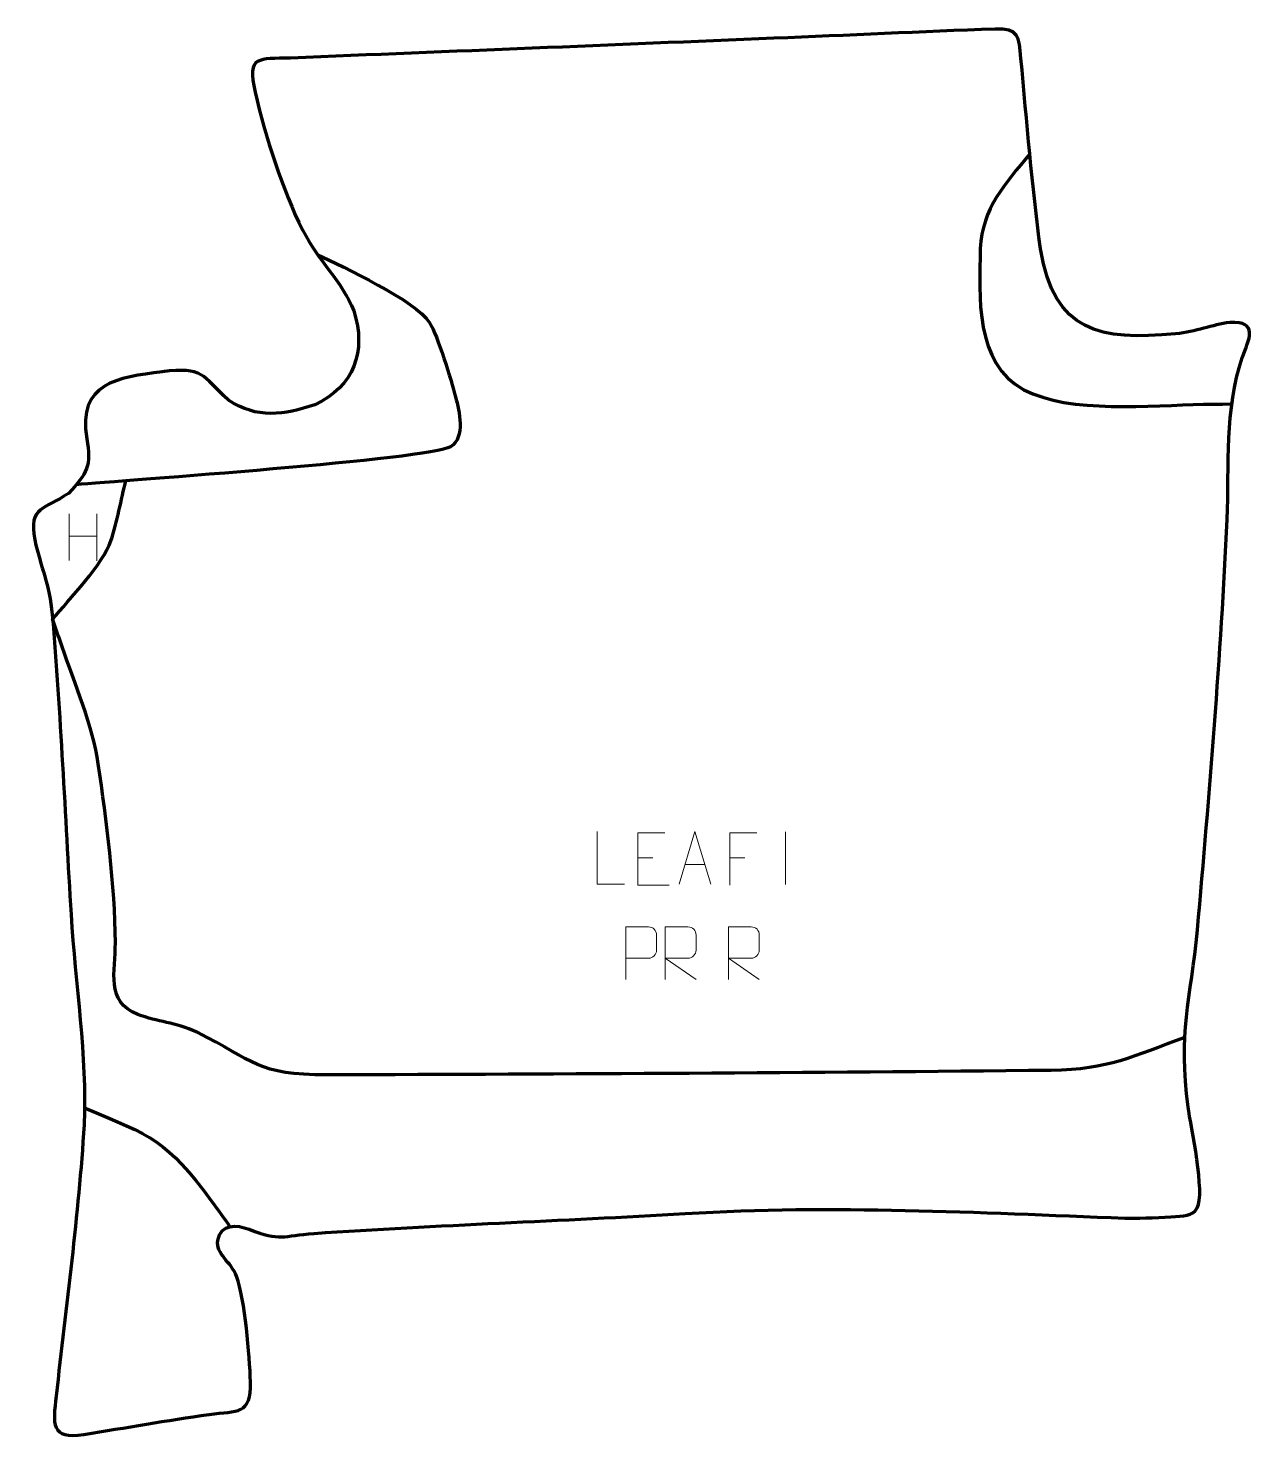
# Model space of a CAD drawing. Header units: millimetres. Extents: x 1045 to 1629, y 82 to 752.
import ezdxf

# ---------------------------------------------------------------- set-up
doc = ezdxf.new("R2010")
doc.units = ezdxf.units.MM
doc.header["$MEASUREMENT"] = 0
doc.layers.add('layer 2', color=7, linetype='Continuous')
doc.layers.add('layer 3', color=7, linetype='Continuous')

msp = doc.modelspace()

# ---------------------------------------------------------------- linework, layer by layer
at = {"layer": 'layer 2', "color": 142, "lineweight": 158}
for points, knots in [([(1520.5528, 692.5937), (1508.875, 678.176), (1497.9033, 666.9218), (1497.0625, 647.5716), (1497.0625, 647.5716), (1496.5383, 624.977), (1494.3819, 593.0446), (1517.7725, 580.6347), (1517.7725, 580.6347), (1539.5254, 569.0937), (1578.2092, 573.3317), (1602.956, 573.6856), (1602.956, 573.6856), (1605.9612, 573.7286), (1608.9663, 573.7689), (1611.9715, 573.8098), (1611.9715, 573.8098), (1611.9715, 573.8098), (1616.4422, 573.872), (1616.4422, 573.872)], [0, 0, 0, 0, 0.16666667, 0.16666667, 0.16666667, 0.16666667, 0.33333333, 0.33333333, 0.33333333, 0.33333333, 0.5, 0.5, 0.5, 0.5, 0.66666667, 0.66666667, 0.66666667, 0.66666667, 1, 1, 1, 1]), ([(1182.5462, 644.7106), (1194.3892, 638.9953), (1229.3334, 622.7087), (1235.5023, 612.6809), (1235.5023, 612.6809), (1239.5593, 606.086), (1245.8612, 585.3569), (1247.9927, 577.2053), (1247.9927, 577.2053), (1249.666, 570.3903), (1252.8711, 558.1838), (1245.599, 553.5597), (1245.599, 553.5597), (1236.1263, 547.5363), (1089.2618, 537.4346), (1067.9593, 535.53)], [0, 0, 0, 0, 0.2, 0.2, 0.2, 0.2, 0.4, 0.4, 0.4, 0.4, 0.6, 0.6, 0.6, 0.6, 1, 1, 1, 1]), ([(1056.7152, 471.6683), (1064.4567, 480.9344), (1080.8365, 498.2223), (1084.3979, 508.9637), (1084.3979, 508.9637), (1087.3333, 517.8171), (1089.2255, 528.4255), (1091.4942, 537.6314)], [0, 0, 0, 0, 0.33333333, 0.33333333, 0.33333333, 0.33333333, 1, 1, 1, 1]), ([(1594.1911, 273.2607), (1569.5361, 264.2496), (1558.0148, 257.9115), (1530.7235, 257.5953), (1530.7235, 257.5953), (1416.1757, 256.3026), (1301.6266, 255.7674), (1187.0726, 255.4275), (1187.0726, 255.4275), (1153.706, 255.3285), (1152.5247, 262.0796), (1125.2645, 275.7068), (1125.2645, 275.7068), (1114.7875, 280.4656), (1106.615, 280.4614), (1097.132, 284.1596), (1097.132, 284.1596), (1081.6618, 290.1929), (1086.5748, 304.4321), (1086.5009, 318.1887), (1086.5009, 318.1887), (1086.3531, 345.7208), (1082.2356, 375.7611), (1078.3852, 403.0898), (1078.3852, 403.0898), (1075.9524, 420.3278), (1067.0435, 441.7807), (1061.1989, 458.6527), (1061.1989, 458.6527), (1059.8953, 462.4157), (1058.5974, 466.1803), (1057.3047, 469.947), (1057.3047, 469.947), (1057.3047, 469.947), (1056.7152, 471.6683), (1056.7152, 471.6683)], [0, 0, 0, 0, 0.1, 0.1, 0.1, 0.1, 0.2, 0.2, 0.2, 0.2, 0.3, 0.3, 0.3, 0.3, 0.4, 0.4, 0.4, 0.4, 0.5, 0.5, 0.5, 0.5, 0.6, 0.6, 0.6, 0.6, 0.7, 0.7, 0.7, 0.7, 0.8, 0.8, 0.8, 0.8, 1, 1, 1, 1]), ([(1071.8721, 239.7828), (1104.0063, 226.4172), (1110.4349, 224.7139), (1132.1739, 195.563), (1132.1739, 195.563), (1135.1608, 191.5577), (1138.0323, 187.4738), (1140.895, 183.3796)], [0, 0, 0, 0, 0.33333333, 0.33333333, 0.33333333, 0.33333333, 1, 1, 1, 1])]:
    msp.add_open_spline(points, degree=3, knots=knots, dxfattribs=at)
at = {"layer": 'layer 2', "color": 250, "lineweight": 9}
for points in [[(1064.6046, 521.7621), (1064.6046, 521.7621), (1064.6046, 499.5694), (1064.6046, 499.5694)], [(1077.7203, 521.7621), (1077.7203, 521.7621), (1077.7203, 499.4118), (1077.7203, 499.4118)], [(1064.6221, 511.1197), (1064.6221, 511.1197), (1077.7203, 511.1197), (1077.7203, 511.1197)], [(1404.6004, 370.8288), (1404.6004, 370.8288), (1404.6004, 345.8547), (1404.6004, 345.8547)], [(1334.4779, 358.4931), (1334.4779, 358.4931), (1341.646, 358.4931), (1341.646, 358.4931)], [(1356.8981, 355.2658), (1356.8981, 355.2658), (1366.3938, 355.2658), (1366.3938, 355.2658)], [(1378.1634, 358.4931), (1378.1634, 358.4931), (1385.3315, 358.4931), (1385.3315, 358.4931)]]:
    msp.add_open_spline(points, degree=3, dxfattribs=at)
for points, knots in [([(1328.1205, 346.0163), (1328.1205, 346.0163), (1315.1714, 346.0163), (1315.1714, 346.0163), (1315.1714, 346.0163), (1315.1714, 346.0163), (1315.1714, 370.9699), (1315.1714, 370.9699)], [0, 0, 0, 0, 0.33333333, 0.33333333, 0.33333333, 0.33333333, 1, 1, 1, 1]), ([(1347.3518, 370.3728), (1347.3518, 370.3728), (1334.4779, 370.3728), (1334.4779, 370.3728), (1334.4779, 370.3728), (1334.4779, 370.3728), (1334.4779, 345.4192), (1334.4779, 345.4192), (1334.4779, 345.4192), (1334.4779, 345.4192), (1349.3437, 345.4192), (1349.3437, 345.4192)], [0, 0, 0, 0, 0.25, 0.25, 0.25, 0.25, 0.5, 0.5, 0.5, 0.5, 1, 1, 1, 1]), ([(1354.1755, 346.0164), (1354.1755, 346.0164), (1361.5465, 370.9699), (1361.5465, 370.9699), (1361.5465, 370.9699), (1361.5465, 370.9699), (1369.1164, 346.0164), (1369.1164, 346.0164)], [0, 0, 0, 0, 0.33333333, 0.33333333, 0.33333333, 0.33333333, 1, 1, 1, 1]), ([(1391.0374, 370.3728), (1391.0374, 370.3728), (1378.1634, 370.3728), (1378.1634, 370.3728), (1378.1634, 370.3728), (1378.1634, 370.3728), (1378.1634, 345.4192), (1378.1634, 345.4192)], [0, 0, 0, 0, 0.33333333, 0.33333333, 0.33333333, 0.33333333, 1, 1, 1, 1]), ([(1328.7237, 300.6729), (1328.7237, 300.6729), (1328.7237, 325.6265), (1328.7237, 325.6265), (1328.7237, 325.6265), (1332.3187, 325.6265), (1335.914, 325.6265), (1339.5094, 325.6265), (1339.5094, 325.6265), (1341.8346, 325.5886), (1343.392, 324.0985), (1343.3878, 321.7324), (1343.3878, 321.7324), (1343.3874, 319.6967), (1343.3874, 316.6374), (1343.3878, 314.6014), (1343.3878, 314.6014), (1343.3813, 312.726), (1341.5691, 310.7841), (1339.5595, 310.765), (1339.5595, 310.765), (1339.5595, 310.765), (1328.7237, 310.765), (1328.7237, 310.765)], [0, 0, 0, 0, 0.14285714, 0.14285714, 0.14285714, 0.14285714, 0.28571429, 0.28571429, 0.28571429, 0.28571429, 0.42857143, 0.42857143, 0.42857143, 0.42857143, 0.57142857, 0.57142857, 0.57142857, 0.57142857, 0.71428571, 0.71428571, 0.71428571, 0.71428571, 1, 1, 1, 1]), ([(1347.4764, 300.6768), (1347.4764, 300.6768), (1347.4764, 325.6303), (1347.4764, 325.6303), (1347.4764, 325.6303), (1351.0712, 325.6303), (1354.6667, 325.6303), (1358.2619, 325.6303), (1358.2619, 325.6303), (1360.5872, 325.5926), (1362.1445, 324.1026), (1362.1404, 321.7362), (1362.1404, 321.7362), (1362.14, 319.7007), (1362.14, 316.6413), (1362.1404, 314.6053), (1362.1404, 314.6053), (1362.1339, 312.7298), (1360.3216, 310.788), (1358.3121, 310.7689), (1358.3121, 310.7689), (1358.3121, 310.7689), (1347.4764, 310.7689), (1347.4764, 310.7689), (1347.4764, 310.7689), (1347.4764, 310.7689), (1362.1311, 300.6768), (1362.1311, 300.6768)], [0, 0, 0, 0, 0.125, 0.125, 0.125, 0.125, 0.25, 0.25, 0.25, 0.25, 0.375, 0.375, 0.375, 0.375, 0.5, 0.5, 0.5, 0.5, 0.625, 0.625, 0.625, 0.625, 0.75, 0.75, 0.75, 0.75, 1, 1, 1, 1]), ([(1377.4764, 300.6768), (1377.4764, 300.6768), (1377.4764, 325.6303), (1377.4764, 325.6303), (1377.4764, 325.6303), (1381.0712, 325.6303), (1384.6667, 325.6303), (1388.2619, 325.6303), (1388.2619, 325.6303), (1390.5872, 325.5926), (1392.1445, 324.1026), (1392.1404, 321.7362), (1392.1404, 321.7362), (1392.14, 319.7007), (1392.14, 316.6413), (1392.1404, 314.6053), (1392.1404, 314.6053), (1392.1339, 312.7298), (1390.3216, 310.788), (1388.3121, 310.7689), (1388.3121, 310.7689), (1388.3121, 310.7689), (1377.4764, 310.7689), (1377.4764, 310.7689), (1377.4764, 310.7689), (1377.4764, 310.7689), (1392.1311, 300.6768), (1392.1311, 300.6768)], [0, 0, 0, 0, 0.125, 0.125, 0.125, 0.125, 0.25, 0.25, 0.25, 0.25, 0.375, 0.375, 0.375, 0.375, 0.5, 0.5, 0.5, 0.5, 0.625, 0.625, 0.625, 0.625, 0.75, 0.75, 0.75, 0.75, 1, 1, 1, 1])]:
    msp.add_open_spline(points, degree=3, knots=knots, dxfattribs=at)
at = {"layer": 'layer 3', "color": 242, "lineweight": 158}
msp.add_open_spline([(1399.1167, 747.3876), (1434.0725, 748.8201), (1469.1609, 750.5562), (1504.1028, 751.7858), (1504.1028, 751.7858), (1515.2682, 752.1788), (1515.4507, 748.2442), (1516.3684, 737.8395), (1516.3684, 737.8395), (1519.0624, 707.8557), (1521.7743, 677.2751), (1525.5521, 647.4319), (1525.5521, 647.4319), (1532.3238, 607.7905), (1553.7057, 603.8558), (1589.7811, 607.1115), (1589.7811, 607.1115), (1599.6214, 608.1494), (1606.8214, 611.4414), (1615.56, 612.5803), (1615.56, 612.5803), (1629.2369, 613.134), (1624.6784, 604.7541), (1621.4048, 595.6835), (1621.4048, 595.6835), (1612.9788, 570.9336), (1615.2863, 544.7756), (1614.2152, 519.0696), (1614.2152, 519.0696), (1611.3178, 454.1852), (1605.8136, 389.0142), (1600.1449, 324.3049), (1600.1449, 324.3049), (1596.8502, 291.0135), (1591.0802, 275.2199), (1595.6659, 240.163), (1595.6659, 240.163), (1597.0731, 230.9869), (1603.931, 199.0249), (1600.0046, 192.318), (1600.0046, 192.318), (1597.6297, 188.2613), (1593.6981, 188.4769), (1587.5082, 188.0756), (1587.5082, 188.0756), (1580.2821, 187.6071), (1570.4632, 187.3322), (1565.716, 187.4967), (1565.716, 187.4967), (1495.2762, 190.072), (1427.6134, 193.9032), (1356.9805, 189.6591), (1356.9805, 189.6591), (1298.2976, 186.1708), (1239.4339, 184.1371), (1180.8067, 180.2318), (1180.8067, 180.2318), (1165.8068, 179.0429), (1165.0249, 176.3382), (1149.9935, 182.1429), (1149.9935, 182.1429), (1144.0081, 184.4543), (1136.6302, 184.889), (1135.138, 176.8389), (1135.138, 176.8389), (1133.9837, 170.6118), (1141.4474, 166.655), (1144.0583, 159.8387), (1144.0583, 159.8387), (1148.0906, 148.5874), (1150.1669, 122.2616), (1150.6664, 109.7245), (1150.6664, 109.7245), (1150.8845, 93.8899), (1144.7233, 96.1806), (1130.9656, 94.2606), (1130.9656, 94.2606), (1110.9618, 91.4375), (1091.4494, 87.963), (1071.5695, 84.8143), (1071.5695, 84.8143), (1055.4926, 82.2679), (1056.8835, 89.9376), (1058.363, 102.9054), (1058.363, 102.9054), (1063.1492, 145.5945), (1068.9675, 188.941), (1071.6665, 231.7715), (1071.6665, 231.7715), (1073.0533, 264.0854), (1067.4206, 298.8705), (1065.4496, 331.5133), (1065.4496, 331.5133), (1062.5996, 378.9194), (1060.5175, 426.642), (1056.5245, 473.9455), (1056.5245, 473.9455), (1055.146, 488.3813), (1051.1586, 496.1232), (1048.2259, 509.3354), (1048.2259, 509.3354), (1045.1258, 525.3967), (1052.8648, 523.6954), (1064.1727, 531.4076), (1064.1727, 531.4076), (1073.2008, 540.7426), (1075.1593, 544.9399), (1072.8691, 557.2581), (1072.8691, 557.2581), (1068.5419, 584.0941), (1087.4017, 586.3611), (1108.7055, 589.1359), (1108.7055, 589.1359), (1128.5465, 591.5003), (1127.217, 587.5409), (1140.2686, 575.5959), (1140.2686, 575.5959), (1153.6964, 566.7922), (1166.5761, 568.4774), (1181.1232, 573.5057), (1181.1232, 573.5057), (1199.7024, 582.0688), (1205.7963, 598.9289), (1199.6898, 618.0417), (1199.6898, 618.0417), (1193.9873, 632.2856), (1182.6928, 641.9213), (1175.4151, 656.2447), (1175.4151, 656.2447), (1165.827, 675.3601), (1157.6241, 700.9835), (1152.8101, 721.8637), (1152.8101, 721.8637), (1148.7378, 739.5269), (1154.456, 737.4402), (1169.6525, 738.0429), (1169.6525, 738.0429), (1246.1438, 741.076), (1322.6293, 744.2577), (1399.1167, 747.3876)], degree=3, knots=[0, 0, 0, 0, 0.02777778, 0.02777778, 0.02777778, 0.02777778, 0.05555556, 0.05555556, 0.05555556, 0.05555556, 0.08333333, 0.08333333, 0.08333333, 0.08333333, 0.11111111, 0.11111111, 0.11111111, 0.11111111, 0.13888889, 0.13888889, 0.13888889, 0.13888889, 0.16666667, 0.16666667, 0.16666667, 0.16666667, 0.19444444, 0.19444444, 0.19444444, 0.19444444, 0.22222222, 0.22222222, 0.22222222, 0.22222222, 0.25, 0.25, 0.25, 0.25, 0.27777778, 0.27777778, 0.27777778, 0.27777778, 0.30555556, 0.30555556, 0.30555556, 0.30555556, 0.33333333, 0.33333333, 0.33333333, 0.33333333, 0.36111111, 0.36111111, 0.36111111, 0.36111111, 0.38888889, 0.38888889, 0.38888889, 0.38888889, 0.41666667, 0.41666667, 0.41666667, 0.41666667, 0.44444444, 0.44444444, 0.44444444, 0.44444444, 0.47222222, 0.47222222, 0.47222222, 0.47222222, 0.5, 0.5, 0.5, 0.5, 0.52777778, 0.52777778, 0.52777778, 0.52777778, 0.55555556, 0.55555556, 0.55555556, 0.55555556, 0.58333333, 0.58333333, 0.58333333, 0.58333333, 0.61111111, 0.61111111, 0.61111111, 0.61111111, 0.63888889, 0.63888889, 0.63888889, 0.63888889, 0.66666667, 0.66666667, 0.66666667, 0.66666667, 0.69444444, 0.69444444, 0.69444444, 0.69444444, 0.72222222, 0.72222222, 0.72222222, 0.72222222, 0.75, 0.75, 0.75, 0.75, 0.77777778, 0.77777778, 0.77777778, 0.77777778, 0.80555556, 0.80555556, 0.80555556, 0.80555556, 0.83333333, 0.83333333, 0.83333333, 0.83333333, 0.86111111, 0.86111111, 0.86111111, 0.86111111, 0.88888889, 0.88888889, 0.88888889, 0.88888889, 0.91666667, 0.91666667, 0.91666667, 0.91666667, 0.94444444, 0.94444444, 0.94444444, 0.94444444, 1, 1, 1, 1], dxfattribs=at)

doc.saveas('drawing.dxf')
